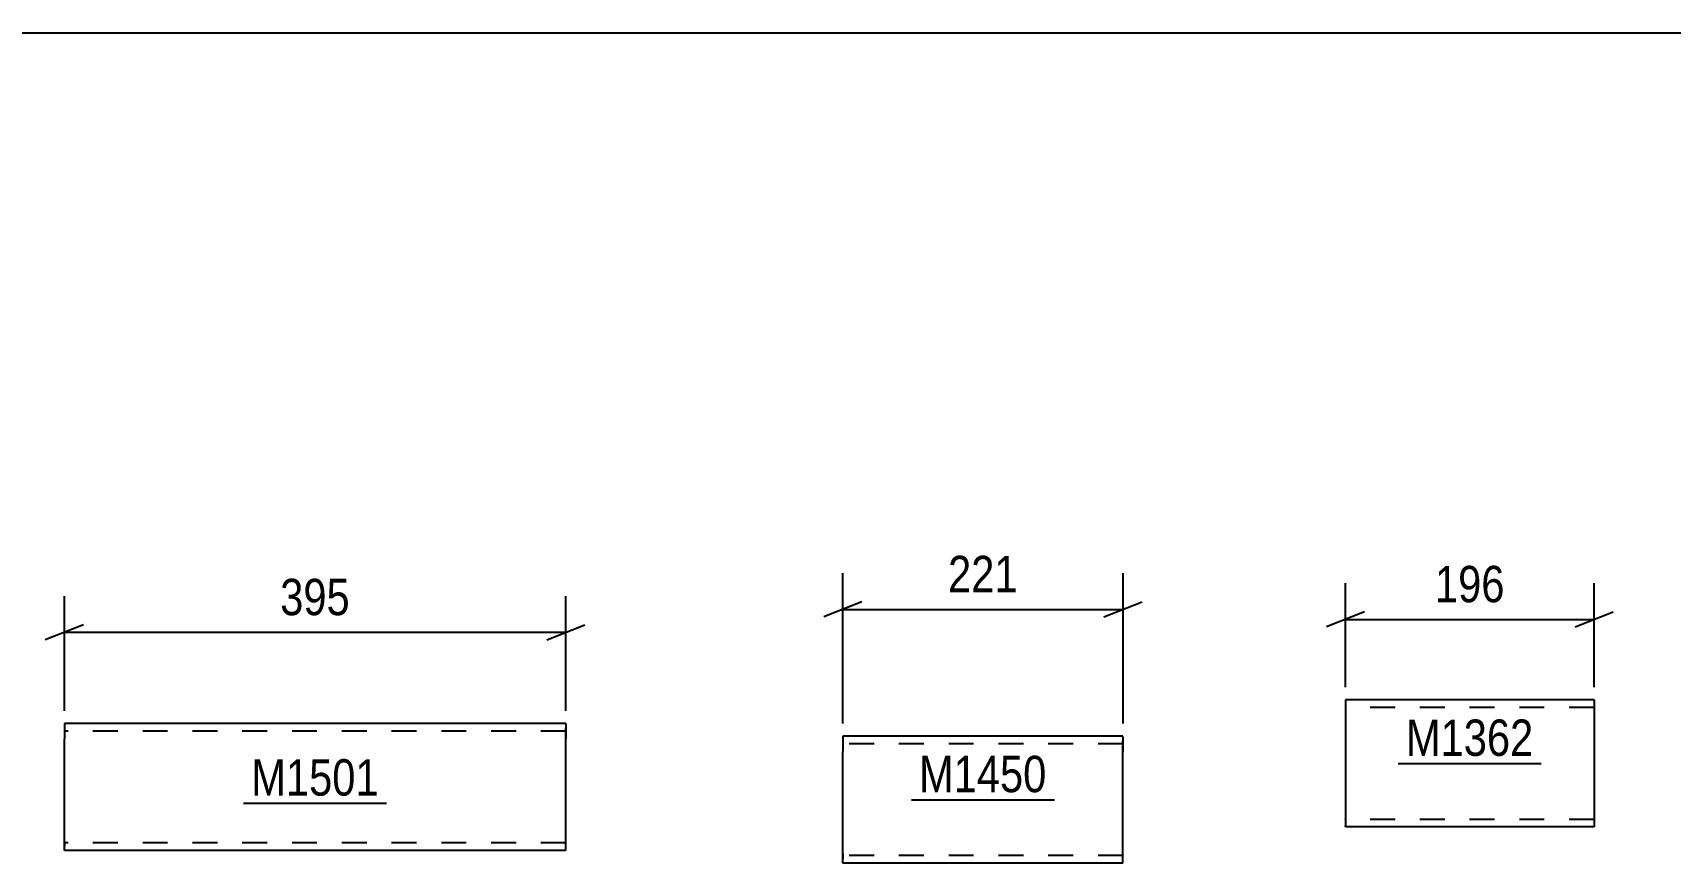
# Model space of a CAD drawing. Header units: millimetres. Extents: x 0 to 1189, y 0 to 841.
# Drawn here: x 740.2 to 869.1, y 229.4 to 294.8 of the extents above; entities that cross this region are included whole.
import ezdxf

# ---------------------------------------------------------------- set-up
doc = ezdxf.new("R2010")
doc.units = ezdxf.units.MM
doc.linetypes.add('DXK_LINE_DOT2', pattern=[3.9198, 1.9599, -1.9599])
doc.styles.add('Arial Narrow', font='ARIALN.TTF', dxfattribs={"height": 0.2})

# ---------------------------------------------------------------- blocks, each defined once
blk = doc.blocks.new('Part-570348649-55175 - 55174')
at = {"color": 2, "linetype": 'Continuous'}
for p, q in [((863.14, 242.25), (843.56, 242.25)), ((843.56, 242.25), (843.56, 232.35)), ((863.14, 242.25), (863.14, 232.25)), ((843.56, 232.25), (843.56, 232.35)), ((863.14, 232.25), (843.56, 232.25))]:
    blk.add_line(p, q, dxfattribs=at)
at = {"color": 7, "linetype": 'DXK_LINE_DOT2'}
for p, q in [((863.14, 241.65), (843.56, 241.65)), ((863.14, 242.16), (863.14, 242.25)), ((843.56, 232.85), (843.56, 232.9)), ((863.14, 232.85), (843.56, 232.85)), ((863.14, 232.85), (863.14, 232.9))]:
    blk.add_line(p, q, dxfattribs=at)
blk = doc.blocks.new('Part-570348649-55198 - 55197')
at = {"color": 2, "linetype": 'Continuous'}
for p, q in [((803.97, 239.39), (803.97, 238.19)), ((826.03, 239.39), (803.97, 239.39)), ((826.03, 239.3), (826.03, 238.19)), ((826.03, 239.3), (826.03, 239.39)), ((803.97, 230.13), (803.97, 238.19)), ((826.03, 229.39), (826.03, 238.19)), ((803.97, 229.48), (803.97, 230.13)), ((803.97, 229.39), (803.97, 229.48)), ((826.03, 229.39), (803.97, 229.39))]:
    blk.add_line(p, q, dxfattribs=at)
at = {"color": 7, "linetype": 'DXK_LINE_DOT2'}
for p, q in [((826.03, 238.79), (803.97, 238.79)), ((826.03, 238.19), (826.03, 239.04)), ((803.97, 230.13), (803.97, 229.74)), ((803.97, 229.99), (803.97, 230.04)), ((826.03, 229.99), (803.97, 229.99)), ((826.03, 229.99), (826.03, 230.04)), ((803.97, 229.39), (803.97, 229.39))]:
    blk.add_line(p, q, dxfattribs=at)
blk = doc.blocks.new('Part-570348649-55221 - 55220')
at = {"color": 2, "linetype": 'Continuous'}
for p, q in [((742.66, 240.4), (742.66, 239.2)), ((782.15, 240.4), (742.66, 240.4)), ((782.15, 240.4), (782.15, 240.3)), ((782.15, 240.3), (782.15, 239.2)), ((742.66, 231.14), (742.66, 239.2)), ((782.15, 230.4), (782.15, 239.2)), ((742.66, 230.49), (742.66, 231.14)), ((742.66, 230.4), (742.66, 230.49)), ((782.15, 230.4), (742.66, 230.4))]:
    blk.add_line(p, q, dxfattribs=at)
at = {"color": 7, "linetype": 'DXK_LINE_DOT2'}
for p, q in [((782.15, 240.4), (782.15, 240.4)), ((782.15, 239.2), (782.15, 240.04)), ((782.15, 239.8), (742.66, 239.8)), ((742.66, 231.14), (742.66, 230.75)), ((742.66, 231), (742.66, 231.04)), ((782.15, 231), (742.66, 231)), ((782.15, 231), (782.15, 231.04)), ((742.66, 230.4), (742.66, 230.4))]:
    blk.add_line(p, q, dxfattribs=at)
blk = doc.blocks.new('StraightDimension-570348649-54243 - 49615')
at = {"color": 7, "linetype": 'Continuous'}
blk.add_line((132.52, 294.8), (986.15, 294.8), dxfattribs=at)
blk = doc.blocks.new('StraightDimension-570348649-55636 - 55174')
at = {"color": 7, "linetype": 'Continuous'}
for p, q in [((843.56, 243.25), (843.56, 251.45)), ((863.14, 243.25), (863.14, 251.45)), ((845.06, 249.2), (842.06, 248)), ((861.64, 248), (864.64, 249.2)), ((843.56, 248.6), (863.14, 248.6))]:
    blk.add_line(p, q, dxfattribs=at)
at = {"color": 0}
blk.add_wipeout([(856.69, 249.35), (856.69, 253.55), (850.01, 253.55), (850.01, 249.35)], dxfattribs=at)
at = {"color": 3, "style": 'Arial Narrow'}
blk.add_text('196', height=2.863, dxfattribs=at).set_placement((850.61, 249.95))
blk = doc.blocks.new('StraightDimension-570348649-55669 - 55197')
at = {"color": 7, "linetype": 'Continuous'}
for p, q in [((803.97, 240.39), (803.97, 252.24)), ((826.04, 240.39), (826.04, 252.24)), ((805.47, 249.99), (802.47, 248.79)), ((803.97, 249.39), (826.04, 249.39)), ((824.54, 248.79), (827.54, 249.99))]:
    blk.add_line(p, q, dxfattribs=at)
at = {"color": 0}
blk.add_wipeout([(818.34, 250.14), (818.34, 254.34), (811.66, 254.34), (811.66, 250.14)], dxfattribs=at)
at = {"color": 3, "style": 'Arial Narrow'}
blk.add_text('221', height=2.863, dxfattribs=at).set_placement((812.26, 250.74))
blk = doc.blocks.new('StraightDimension-570348649-55677 - 55220')
at = {"color": 7, "linetype": 'Continuous'}
for p, q in [((742.66, 241.4), (742.66, 250.43)), ((782.15, 241.4), (782.15, 250.43)), ((744.16, 248.18), (741.16, 246.98)), ((780.65, 246.98), (783.65, 248.18)), ((742.66, 247.58), (782.15, 247.58))]:
    blk.add_line(p, q, dxfattribs=at)
at = {"color": 0}
blk.add_wipeout([(765.75, 248.33), (765.75, 252.53), (759.06, 252.53), (759.06, 248.33)], dxfattribs=at)
at = {"color": 3, "style": 'Arial Narrow'}
blk.add_text('395', height=2.863, dxfattribs=at).set_placement((759.66, 248.93))
blk = doc.blocks.new('Mark-570348649-56378 - 55174')
at = {"color": 0}
blk.add_wipeout([(858.37, 237.85), (858.37, 240.85), (848.32, 240.85), (848.32, 237.85)], dxfattribs=at)
blk.add_wipeout([(858.37, 237.85), (858.37, 240.85), (848.32, 240.85), (848.32, 237.85)], dxfattribs=at)
at = {"color": 30, "linetype": 'Continuous'}
blk.add_line((847.72, 237.25), (858.97, 237.25), dxfattribs=at)
at = {"color": 3, "style": 'Arial Narrow'}
blk.add_text('M1362', height=2.863, dxfattribs=at).set_placement((848.32, 237.85))
blk = doc.blocks.new('Mark-570348649-56385 - 55197')
at = {"color": 0}
blk.add_wipeout([(820.03, 234.99), (820.03, 237.99), (809.97, 237.99), (809.97, 234.99)], dxfattribs=at)
blk.add_wipeout([(820.03, 234.99), (820.03, 237.99), (809.97, 237.99), (809.97, 234.99)], dxfattribs=at)
at = {"color": 30, "linetype": 'Continuous'}
blk.add_line((809.37, 234.39), (820.63, 234.39), dxfattribs=at)
at = {"color": 3, "style": 'Arial Narrow'}
blk.add_text('M1450', height=2.863, dxfattribs=at).set_placement((809.97, 234.99))
blk = doc.blocks.new('Mark-570348649-56391 - 55220')
at = {"color": 0}
blk.add_wipeout([(767.43, 234.72), (767.43, 237.72), (757.38, 237.72), (757.38, 234.72)], dxfattribs=at)
blk.add_wipeout([(767.43, 234.72), (767.43, 237.72), (757.38, 237.72), (757.38, 234.72)], dxfattribs=at)
at = {"color": 30, "linetype": 'Continuous'}
blk.add_line((756.78, 234.12), (768.03, 234.12), dxfattribs=at)
at = {"color": 3, "style": 'Arial Narrow'}
blk.add_text('M1501', height=2.863, dxfattribs=at).set_placement((757.38, 234.72))

msp = doc.modelspace()

# ---------------------------------------------------------------- block references
for name in ['StraightDimension-570348649-54243 - 49615', 'StraightDimension-570348649-55669 - 55197', 'StraightDimension-570348649-55636 - 55174', 'StraightDimension-570348649-55677 - 55220', 'Part-570348649-55175 - 55174', 'Part-570348649-55221 - 55220', 'Part-570348649-55198 - 55197']:
    msp.add_blockref(name, (0, 0))

# ---------------------------------------------------------------- next in the draw order: block references
for name in ['Mark-570348649-56378 - 55174', 'Mark-570348649-56391 - 55220', 'Mark-570348649-56385 - 55197']:
    msp.add_blockref(name, (0, 0))

doc.saveas('drawing.dxf')
